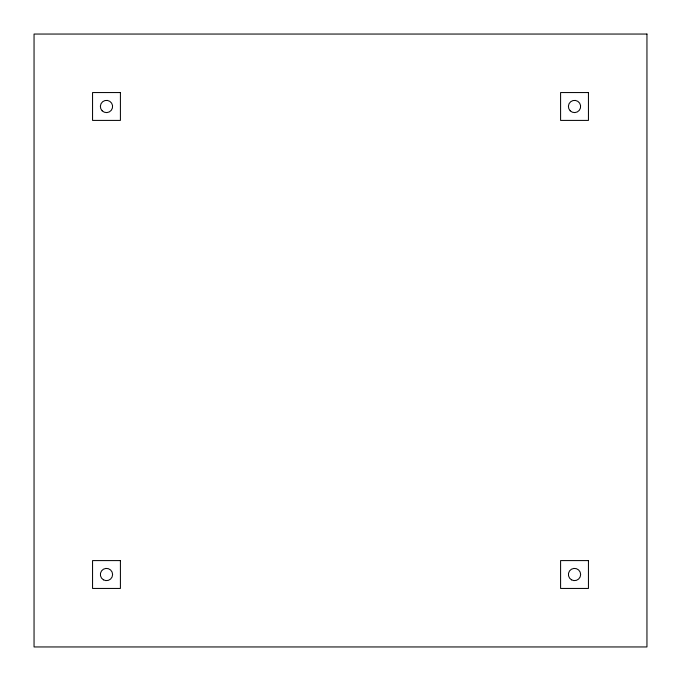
<?xml version="1.0" encoding="UTF-8"?>
<svg xmlns="http://www.w3.org/2000/svg" width="681" height="681" viewBox="0 0 681 681"><rect width="100%" height="100%" fill="white"/><g stroke="black" fill="none" stroke-linecap="round" stroke-linejoin="round"><path stroke-width="1.02" d="M646.95 34.05L34.05 34.05L34.05 646.95L646.95 646.95L646.95 34.05M120.409 92.556L92.556 92.556L92.556 120.409L120.409 120.409L120.409 92.556M588.444 92.556L560.591 92.556L560.591 120.409L588.444 120.409L588.444 92.556M120.409 560.591L92.556 560.591L92.556 588.444L120.409 588.444L120.409 560.591M588.444 560.591L560.591 560.591L560.591 588.444L588.444 588.444L588.444 560.591M103.418 579.82A6.129 6.129 0 0 0 112.612 574.517A6.129 6.129 0 0 0 103.418 569.205A6.129 6.129 0 0 0 103.418 579.82M102.15 110.816A6.129 6.129 0 0 0 112.408 108.066A6.129 6.129 0 0 0 104.9 100.567A6.129 6.129 0 0 0 102.15 110.816M570.184 110.816A6.129 6.129 0 0 0 580.433 108.066A6.129 6.129 0 0 0 572.934 100.567A6.129 6.129 0 0 0 570.184 110.816M571.453 579.82A6.129 6.129 0 0 0 580.646 574.517A6.129 6.129 0 0 0 571.453 569.205A6.129 6.129 0 0 0 571.453 579.82"/></g></svg>
